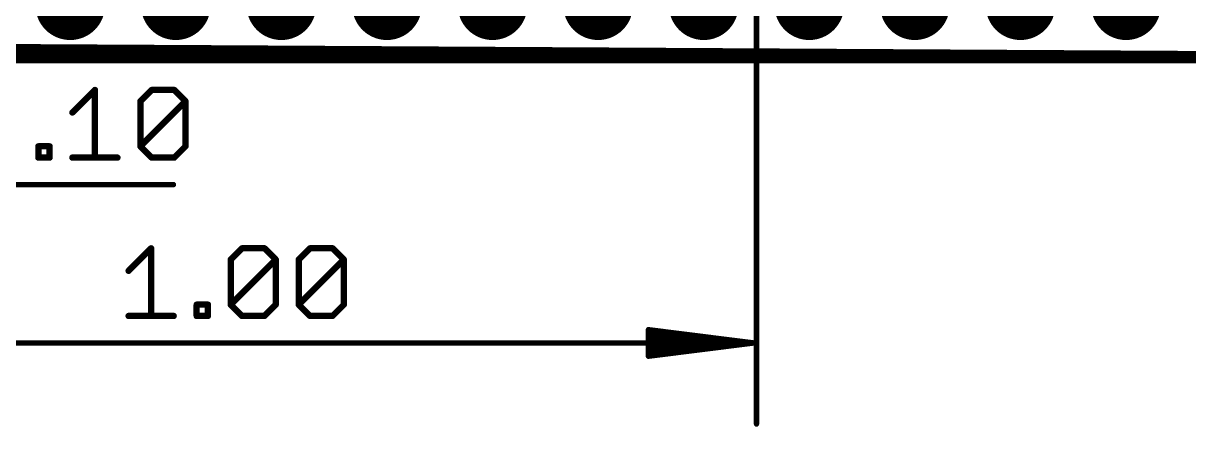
# Model space of a CAD drawing. Extents: x -6.8 to 60.3, y -8.9 to 34.9.
# Drawn here: x 7.76 to 35.8, y -8.87 to 0.83 of the extents above; entities that cross this region are included whole.
import ezdxf

# ---------------------------------------------------------------- set-up
doc = ezdxf.new("R2010")
doc.units = 0
for name, color, linetype in [('1', 12, 'CONTINUOUS'), ('16', 132, 'CONTINUOUS'), ('17', 110, 'CONTINUOUS'), ('20', 53, 'CONTINUOUS'), ('47', 253, 'CONTINUOUS')]:
    doc.layers.add(name, color=color, linetype=linetype)

# ---------------------------------------------------------------- blocks, each defined once
blk = doc.blocks.new('ROUNDP')
at = {"const_width": 0.5}
blk.add_lwpolyline([(0, -0.25, 1), (0, 0.25, 1), (0, -0.25)], format="xyb", dxfattribs=at)

msp = doc.modelspace()

# ---------------------------------------------------------------- linework, layer by layer
at = {"layer": '1', "const_width": 0.254}
msp.add_lwpolyline([(0, 0), (43.18, 0)], dxfattribs=at)
at = {"layer": '16', "const_width": 0.254}
msp.add_lwpolyline([(-0.127, 0.254), (43.18, 0)], dxfattribs=at)
at = {"layer": '20'}
msp.add_line((2.54, 0), (48.26, 0), dxfattribs=at)
at = {"layer": '47'}
for points, const_width in [([(25.4, 1.27), (25.4, -8.808)], 0.13), ([(20.574, 0), (60.243, 0)], 0.13), ([(8.9419, -1.3126), (9.4843, -0.7703)], 0.1524), ([(9.4843, -0.7703), (9.4843, -2.3973)], 0.1524), ([(10.5791, -1.0415), (10.8503, -0.7703)], 0.1524), ([(10.8503, -0.7703), (11.3926, -0.7703)], 0.1524), ([(11.3926, -0.7703), (11.6638, -1.0415)], 0.1524), ([(10.5791, -2.1261), (10.5791, -1.0415)], 0.1524), ([(10.5791, -2.1261), (11.6638, -1.0415)], 0.1524), ([(11.6638, -1.0415), (11.6638, -2.1261)], 0.1524), ([(8.1234, -2.3973), (8.1234, -2.1261)], 0.1524), ([(8.1234, -2.1261), (8.3945, -2.1261)], 0.1524), ([(8.3945, -2.1261), (8.3945, -2.3973)], 0.1524), ([(10.8503, -2.3973), (10.5791, -2.1261)], 0.1524), ([(11.6638, -2.1261), (11.3926, -2.3973)], 0.1524), ([(8.3945, -2.3973), (8.1234, -2.3973)], 0.1524), ([(8.9419, -2.3973), (10.0266, -2.3973)], 0.1524), ([(11.3926, -2.3973), (10.8503, -2.3973)], 0.1524), ([(3.875, -3.048), (11.3728, -3.048)], 0.13), ([(10.2948, -5.1226), (10.8371, -4.5803)], 0.1524), ([(10.8371, -4.5803), (10.8371, -6.2073)], 0.1524), ([(12.7505, -4.8515), (13.0217, -4.5803)], 0.1524), ([(13.0217, -4.5803), (13.564, -4.5803)], 0.1524), ([(13.564, -4.5803), (13.8352, -4.8515)], 0.1524), ([(14.3877, -4.8515), (14.6589, -4.5803)], 0.1524), ([(14.6589, -4.5803), (15.2012, -4.5803)], 0.1524), ([(15.2012, -4.5803), (15.4724, -4.8515)], 0.1524), ([(12.7505, -5.9361), (12.7505, -4.8515)], 0.1524), ([(12.7505, -5.9361), (13.8352, -4.8515)], 0.1524), ([(13.8352, -4.8515), (13.8352, -5.9361)], 0.1524), ([(14.3877, -5.9361), (14.3877, -4.8515)], 0.1524), ([(14.3877, -5.9361), (15.4724, -4.8515)], 0.1524), ([(15.4724, -4.8515), (15.4724, -5.9361)], 0.1524), ([(11.932, -6.2073), (11.932, -5.9361)], 0.1524), ([(11.932, -5.9361), (12.2031, -5.9361)], 0.1524), ([(12.2031, -5.9361), (12.2031, -6.2073)], 0.1524), ([(13.0217, -6.2073), (12.7505, -5.9361)], 0.1524), ([(13.8352, -5.9361), (13.564, -6.2073)], 0.1524), ([(14.6589, -6.2073), (14.3877, -5.9361)], 0.1524), ([(15.4724, -5.9361), (15.2012, -6.2073)], 0.1524), ([(10.2948, -6.2073), (11.3795, -6.2073)], 0.1524), ([(12.2031, -6.2073), (11.932, -6.2073)], 0.1524), ([(13.564, -6.2073), (13.0217, -6.2073)], 0.1524), ([(15.2012, -6.2073), (14.6589, -6.2073)], 0.1524), ([(25.335, -6.858), (22.8, -6.5388)], 0.13), ([(22.8, -6.5388), (22.8, -7.1772)], 0.13), ([(25.335, -6.858), (22.8, -6.598)], 0.13), ([(25.335, -6.858), (22.8, -6.728)], 0.13), ([(0.065, -6.858), (25.335, -6.858)], 0.13), ([(22.8, -7.1772), (25.335, -6.858)], 0.13), ([(22.8, -6.988), (25.335, -6.858)], 0.13), ([(22.8, -7.118), (25.335, -6.858)], 0.13)]:
    msp.add_lwpolyline(points, dxfattribs=dict(at, const_width=const_width))
for points, const_width in [([(20.574, 0.0325, 1), (20.574, -0.0325)], 0.065), ([(9.5224, -0.7703, 1), (9.4462, -0.7703)], 0.0762), ([(9.5112, -0.7973, 1), (9.4573, -0.7434)], 0.0762), ([(10.8503, -0.7322, 1), (10.8503, -0.8084)], 0.0762), ([(10.8772, -0.7973, 1), (10.8233, -0.7434)], 0.0762), ([(11.4195, -0.7434, 1), (11.3656, -0.7973)], 0.0762), ([(11.3926, -0.8084, 1), (11.3926, -0.7322)], 0.0762), ([(10.5521, -1.0145, 1), (10.606, -1.0684)], 0.0762), ([(10.6172, -1.0415, 1), (10.541, -1.0415)], 0.0762), ([(11.7019, -1.0415, 1), (11.6257, -1.0415)], 0.0762), ([(11.6907, -1.0684, 1), (11.6368, -1.0145)], 0.0762), ([(11.6368, -1.0684, 1), (11.6907, -1.0145)], 0.0762), ([(8.915, -1.2857, 1), (8.9689, -1.3396)], 0.0762), ([(8.1615, -2.1261, 1), (8.0853, -2.1261)], 0.0762), ([(8.1234, -2.088, 1), (8.1234, -2.1642)], 0.0762), ([(8.4326, -2.1261, 1), (8.3564, -2.1261)], 0.0762), ([(8.3945, -2.1642, 1), (8.3945, -2.088)], 0.0762), ([(10.606, -2.0992, 1), (10.5521, -2.1531)], 0.0762), ([(10.5521, -2.0992, 1), (10.606, -2.1531)], 0.0762), ([(10.541, -2.1261, 1), (10.6172, -2.1261)], 0.0762), ([(11.6257, -2.1261, 1), (11.7019, -2.1261)], 0.0762), ([(11.6907, -2.1531, 1), (11.6368, -2.0992)], 0.0762), ([(8.1234, -2.3592, 1), (8.1234, -2.4354)], 0.0762), ([(8.0853, -2.3973, 1), (8.1615, -2.3973)], 0.0762), ([(8.3564, -2.3973, 1), (8.4326, -2.3973)], 0.0762), ([(8.3945, -2.4354, 1), (8.3945, -2.3592)], 0.0762), ([(8.9419, -2.3592, 1), (8.9419, -2.4354)], 0.0762), ([(9.4462, -2.3973, 1), (9.5224, -2.3973)], 0.0762), ([(10.0266, -2.4354, 1), (10.0266, -2.3592)], 0.0762), ([(10.8503, -2.3592, 1), (10.8503, -2.4354)], 0.0762), ([(10.8233, -2.4242, 1), (10.8772, -2.3704)], 0.0762), ([(11.3656, -2.3704, 1), (11.4195, -2.4242)], 0.0762), ([(11.3926, -2.4354, 1), (11.3926, -2.3592)], 0.0762), ([(11.3728, -3.0805, 1), (11.3728, -3.0155)], 0.065), ([(10.8752, -4.5803, 1), (10.799, -4.5803)], 0.0762), ([(10.8641, -4.6073, 1), (10.8102, -4.5534)], 0.0762), ([(13.0217, -4.5422, 1), (13.0217, -4.6184)], 0.0762), ([(13.0486, -4.6073, 1), (12.9948, -4.5534)], 0.0762), ([(13.591, -4.5534, 1), (13.5371, -4.6073)], 0.0762), ([(13.564, -4.6184, 1), (13.564, -4.5422)], 0.0762), ([(14.6589, -4.5422, 1), (14.6589, -4.6184)], 0.0762), ([(14.6858, -4.6073, 1), (14.6319, -4.5534)], 0.0762), ([(15.2281, -4.5534, 1), (15.1743, -4.6073)], 0.0762), ([(15.2012, -4.6184, 1), (15.2012, -4.5422)], 0.0762), ([(12.7886, -4.8515, 1), (12.7124, -4.8515)], 0.0762), ([(12.7236, -4.8245, 1), (12.7775, -4.8784)], 0.0762), ([(13.8733, -4.8515, 1), (13.7971, -4.8515)], 0.0762), ([(13.8621, -4.8784, 1), (13.8083, -4.8245)], 0.0762), ([(13.8083, -4.8784, 1), (13.8621, -4.8245)], 0.0762), ([(14.4258, -4.8515, 1), (14.3496, -4.8515)], 0.0762), ([(14.3608, -4.8245, 1), (14.4146, -4.8784)], 0.0762), ([(15.5105, -4.8515, 1), (15.4343, -4.8515)], 0.0762), ([(15.4993, -4.8784, 1), (15.4454, -4.8245)], 0.0762), ([(15.4454, -4.8784, 1), (15.4993, -4.8245)], 0.0762), ([(10.2679, -5.0957, 1), (10.3218, -5.1496)], 0.0762), ([(11.9701, -5.9361, 1), (11.8939, -5.9361)], 0.0762), ([(11.932, -5.898, 1), (11.932, -5.9742)], 0.0762), ([(12.2412, -5.9361, 1), (12.165, -5.9361)], 0.0762), ([(12.2031, -5.9742, 1), (12.2031, -5.898)], 0.0762), ([(12.7775, -5.9092, 1), (12.7236, -5.9631)], 0.0762), ([(12.7236, -5.9092, 1), (12.7775, -5.9631)], 0.0762), ([(13.8621, -5.9631, 1), (13.8083, -5.9092)], 0.0762), ([(14.4146, -5.9092, 1), (14.3608, -5.9631)], 0.0762), ([(14.3608, -5.9092, 1), (14.4146, -5.9631)], 0.0762), ([(15.4993, -5.9631, 1), (15.4454, -5.9092)], 0.0762), ([(10.2948, -6.1692, 1), (10.2948, -6.2454)], 0.0762), ([(11.3795, -6.2454, 1), (11.3795, -6.1692)], 0.0762), ([(11.932, -6.1692, 1), (11.932, -6.2454)], 0.0762), ([(12.2031, -6.2454, 1), (12.2031, -6.1692)], 0.0762), ([(12.7124, -5.9361, 1), (12.7886, -5.9361)], 0.0762), ([(13.0217, -6.1692, 1), (13.0217, -6.2454)], 0.0762), ([(12.9948, -6.2342, 1), (13.0486, -6.1804)], 0.0762), ([(13.5371, -6.1804, 1), (13.591, -6.2342)], 0.0762), ([(13.564, -6.2454, 1), (13.564, -6.1692)], 0.0762), ([(13.7971, -5.9361, 1), (13.8733, -5.9361)], 0.0762), ([(14.3496, -5.9361, 1), (14.4258, -5.9361)], 0.0762), ([(14.6589, -6.1692, 1), (14.6589, -6.2454)], 0.0762), ([(14.6319, -6.2342, 1), (14.6858, -6.1804)], 0.0762), ([(15.1743, -6.1804, 1), (15.2281, -6.2342)], 0.0762), ([(15.2012, -6.2454, 1), (15.2012, -6.1692)], 0.0762), ([(15.4343, -5.9361, 1), (15.5105, -5.9361)], 0.0762), ([(10.799, -6.2073, 1), (10.8752, -6.2073)], 0.0762), ([(11.8939, -6.2073, 1), (11.9701, -6.2073)], 0.0762), ([(12.165, -6.2073, 1), (12.2412, -6.2073)], 0.0762), ([(22.8041, -6.5065, 1), (22.7959, -6.571)], 0.065), ([(22.8325, -6.5388, 1), (22.7675, -6.5388)], 0.065), ([(22.8033, -6.5657, 1), (22.7967, -6.6303)], 0.065), ([(22.8017, -6.6955, 1), (22.7983, -6.7605)], 0.065), ([(22.7983, -6.9555, 1), (22.8017, -7.0205)], 0.065), ([(25.3391, -6.8902, 1), (25.3309, -6.8258)], 0.065), ([(25.3309, -6.8902, 1), (25.3391, -6.8258)], 0.065), ([(25.3383, -6.8903, 1), (25.3317, -6.8257)], 0.065), ([(25.3317, -6.8903, 1), (25.3383, -6.8257)], 0.065), ([(25.3333, -6.8905, 1), (25.3367, -6.8255)], 0.065), ([(25.3367, -6.8905, 1), (25.3333, -6.8255)], 0.065), ([(25.335, -6.8905, 1), (25.335, -6.8255)], 0.065), ([(22.7967, -7.0857, 1), (22.8033, -7.1503)], 0.065), ([(22.7959, -7.145, 1), (22.8041, -7.2095)], 0.065), ([(22.7675, -7.1772, 1), (22.8325, -7.1772)], 0.065), ([(25.3675, -8.808, 1), (25.4325, -8.808)], 0.065)]:
    msp.add_lwpolyline(points, format="xyb", dxfattribs=dict(at, const_width=const_width))

# ---------------------------------------------------------------- block references
at = {"layer": '17', "xscale": 1.6764, "yscale": 1.6764, "rotation": 270}
for p in [(8.89, 1.27), (8.89, 1.27), (11.43, 1.27), (11.43, 1.27), (13.97, 1.27), (13.97, 1.27), (16.51, 1.27), (16.51, 1.27), (19.05, 1.27), (19.05, 1.27), (21.59, 1.27), (21.59, 1.27), (24.13, 1.27), (24.13, 1.27), (26.67, 1.27), (26.67, 1.27), (29.21, 1.27), (29.21, 1.27), (31.75, 1.27), (31.75, 1.27), (34.29, 1.27), (34.29, 1.27)]:
    msp.add_blockref('ROUNDP', p, dxfattribs=at)

doc.saveas('drawing.dxf')
